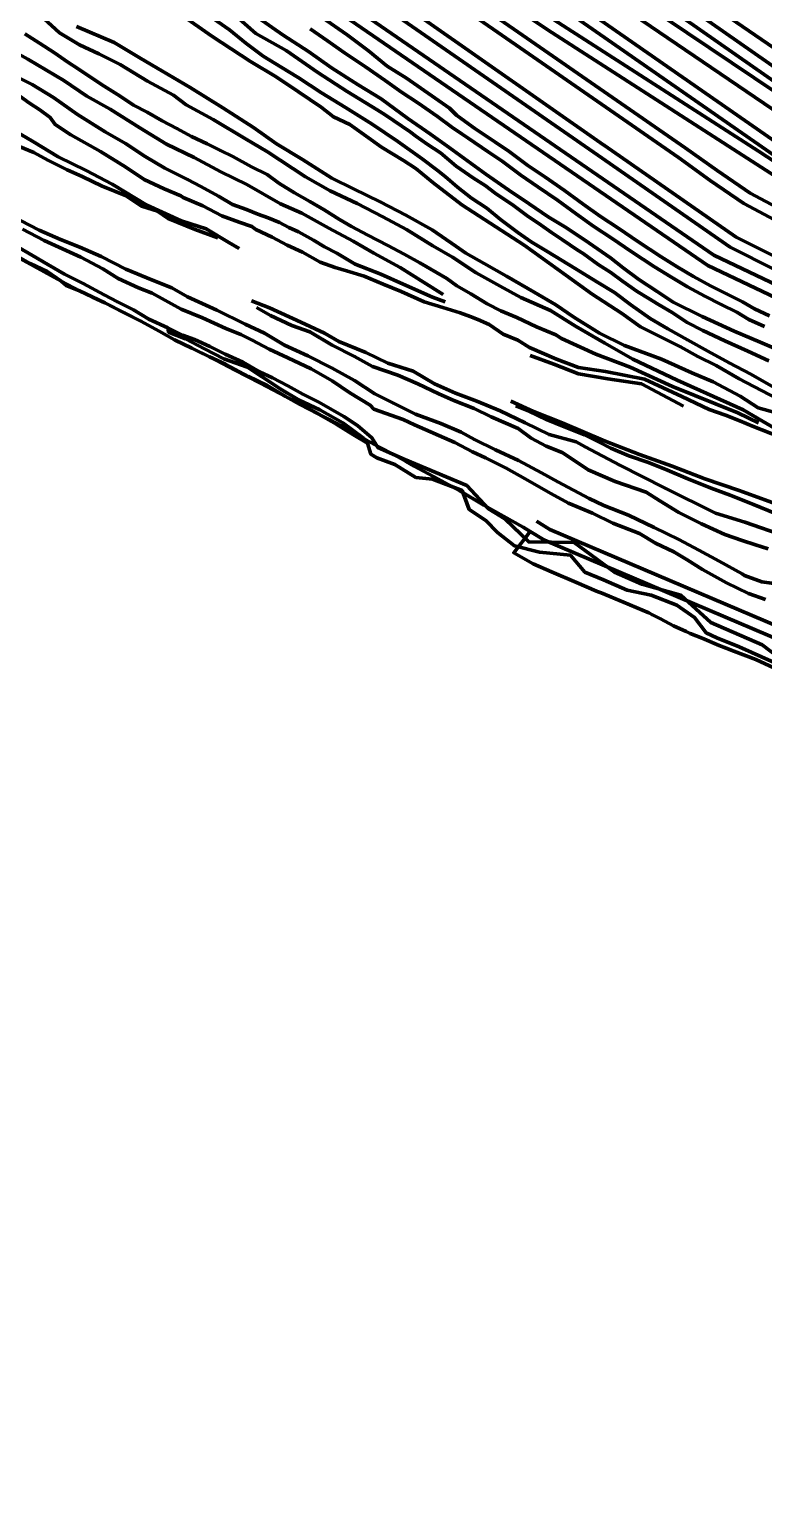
# Model space of a CAD drawing. Extents: x 334605 to 338795, y 3217454 to 3219673.
# Drawn here: x 336232 to 336663, y 3217488 to 3218348 of the extents above; entities that cross this region are included whole.
import ezdxf

# ---------------------------------------------------------------- set-up
doc = ezdxf.new("R2010")
doc.units = 0
doc.header["$MEASUREMENT"] = 0
for name, color, linetype, true_color in [('CREST', 5, 'Continuous', 0x0000ff), ('RED', 176, 'Continuous', 0x00008b), ('TOE', 94, 'Continuous', 0x00ac00)]:
    doc.layers.add(name, color=color, linetype=linetype, true_color=true_color)

msp = doc.modelspace()

# ---------------------------------------------------------------- linework, layer by layer
at = {"layer": 'CREST', "color": 5, "lineweight": 100, "true_color": 0x0000ff}
for points in [[(337298.251, 3218199.655, 1543.41), (337263.276, 3218185.589, 1543.41), (337259.617, 3218160.859, 1543.41), (337161.916, 3218173.071, 1543.41), (337106.436, 3218175.863, 1543.41), (337003.65, 3218178.757, 1543.41), (336910.368, 3218192.323, 1543.41), (336848.657, 3218202.55, 1543.41), (336703.723, 3218277.309, 1543.41), (336678.629, 3218293.741, 1543.41), (336299.136, 3218551.837, 1543.41), (336230.66, 3218614.955, 1543.41)], [(336266.339, 3218598.436, 1528.41), (336686.02, 3218305.372, 1528.41), (336777.838, 3218255.915, 1528.41), (336912.173, 3218249.113, 1528.41), (337017.125, 3218244.884, 1528.41), (337078.262, 3218253.653, 1528.41), (337079.494, 3218228.684, 1528.41), (337109.639, 3218229.256, 1528.41), (337135.495, 3218231.577, 1528.41), (337204.127, 3218238.383, 1528.41), (337237.551, 3218245.362, 1528.41), (337266.934, 3218266.298, 1528.41), (337275.382, 3218285.765, 1528.41), (337284.932, 3218322.494, 1528.41), (337287.181, 3218387.354, 1528.41)], [(336219.91, 3218595.885, 1558.41), (336289.061, 3218538.137, 1558.41), (336669.005, 3218273.851, 1558.41), (336940.199, 3218136.477, 1558.41), (336976.871, 3218119.177, 1558.41)], [(336206.808, 3218577.746, 1573.41), (336279.337, 3218524.198, 1573.41), (336426.398, 3218422.285, 1573.41), (336430.817, 3218419.237, 1573.41), (336464.522, 3218396.485, 1573.41), (336503.156, 3218369.91, 1573.41), (336535.99, 3218347.529, 1573.41), (336656.224, 3218270.328, 1573.41), (336680.72, 3218254.438, 1573.41), (336757.58, 3218210.329, 1573.41), (336780.599, 3218197.051, 1573.41), (336811.225, 3218181.738, 1573.41), (336854.808, 3218161.124, 1573.41), (336956.698, 3218109.296, 1573.41), (337023.839, 3218077.492, 1573.41), (337101.582, 3218059.823, 1573.41), (337171.079, 3218055.701, 1573.41), (337265.192, 3218051.942, 1573.41), (337370.23, 3218054.225, 1573.41)], [(337347.868, 3218003.744, 1588.41), (337280.622, 3218005.914, 1588.41), (337203.27, 3218011.488, 1588.41), (337132.772, 3218030.512, 1588.41), (337096.073, 3218039.556, 1588.41), (337012.477, 3218067.999, 1588.41), (336945.896, 3218098.772, 1588.41), (336895.597, 3218118.118, 1588.41), (336859.103, 3218137.498, 1588.41), (336808.361, 3218158.64, 1588.41), (336755.391, 3218190.203, 1588.41), (336651.542, 3218245.557, 1588.41), (336631.793, 3218259.044, 1588.41), (336613.085, 3218272.443, 1588.41), (336522.685, 3218334.955, 1588.41), (336269.453, 3218510.364, 1588.41), (336196.823, 3218563.986, 1588.41)], [(336672.997, 3218334.037, 1513.41), (336363.395, 3218546.166, 1513.41)], [(337363.934, 3217907.097, 1618.41), (337232.397, 3217939.943, 1618.41), (337152.13, 3217960.173, 1618.41), (337103.186, 3217983.666, 1618.41), (337100.331, 3217984.862, 1618.41), (336988.914, 3218036.68, 1618.41), (336910.598, 3218075.284, 1618.41), (336778.903, 3218138.515, 1618.41), (336742.142, 3218155.87, 1618.41), (336630.307, 3218209.154, 1618.41), (336243.889, 3218474.545, 1618.41), (336236.119, 3218479.165, 1618.41), (336228.197, 3218485.452, 1618.41)], [(336475.096, 3218192.069, 1693.642), (336463.459, 3218199.328, 1693.335), (336449.741, 3218207.855, 1692.919), (336434.369, 3218216.36, 1692.453), (336422.236, 3218223.369, 1692.404), (336408.025, 3218230.967, 1692.082), (336392.128, 3218239.801, 1691.901), (336379.544, 3218245.175, 1692.911), (336359.771, 3218256.621, 1693.204), (336344.489, 3218264.056, 1693.187), (336328.858, 3218272.412, 1693.363), (336312.765, 3218280.223, 1693.758), (336296.976, 3218289.78, 1693.85), (336279.639, 3218300.889, 1694.003), (336265.874, 3218308.378, 1694.07), (336252.503, 3218317.586, 1693.917), (336231.398, 3218330.141, 1693.675), (336210.952, 3218341.343, 1693.247), (336189.547, 3218354.227, 1692.94), (336171.181, 3218368.811, 1692.602), (336151.11, 3218387.223, 1692.195), (336131.553, 3218403.379, 1692.678), (336116.878, 3218418.935, 1693.087), (336109.896, 3218428.269, 1693.291)], [(337360.934, 3217952.427, 1603.41), (337217.713, 3217982.361, 1603.41), (337153.369, 3217995.789, 1603.41), (337086.228, 3218009.777, 1603.41), (337040.478, 3218032.314, 1603.41), (337014.203, 3218044.587, 1603.41), (336846.7, 3218122.567, 1603.41), (336771.884, 3218155.179, 1603.41), (336643.355, 3218219.763, 1603.41), (336565.754, 3218273.773, 1603.41), (336414.859, 3218378.739, 1603.41)], [(336240.706, 3218353.96, 1678.107), (336249.838, 3218345.623, 1679.002), (336261.675, 3218338.484, 1678.662), (336272.922, 3218333.324, 1678.688), (336285.494, 3218326.948, 1678.902), (336301.615, 3218317.174, 1679.506), (336316.813, 3218309.013, 1678.673), (336324.253, 3218303.269, 1678.541), (336340.123, 3218294.733, 1678.296), (336359.1, 3218283.464, 1677.956), (336371.955, 3218275.717, 1677.467), (336394.217, 3218261.072, 1677.323), (336408.683, 3218252.862, 1677.27), (336424.586, 3218245.422, 1676.744), (336439.594, 3218237.716, 1676.818), (336453.499, 3218230.151, 1676.272), (336468.992, 3218220.678, 1677.152), (336480.593, 3218214.058, 1677.344), (336494.499, 3218204.775, 1677.215), (336508.394, 3218196.979, 1677.777), (336520.598, 3218190.318, 1677.167), (336537.948, 3218182.67, 1677.25), (336552.765, 3218173.527, 1677.257), (336569.984, 3218163.445, 1677.429), (336586.263, 3218154.092, 1677.459), (336612.42, 3218141.827, 1677.358), (336651.152, 3218124.313, 1678.553), (336670.348, 3218112.979, 1679.508)], [(336321.072, 3218356.319, 1663.85), (336339.33, 3218343.674, 1663.422), (336361.95, 3218328.878, 1662.68), (336376.963, 3218319.707, 1662.269), (336390.154, 3218310.99, 1662.63), (336403.451, 3218302.079, 1662.829), (336410.633, 3218296.402, 1663.062), (336420.227, 3218291.789, 1662.595), (336429.818, 3218285.068, 1662.743), (336438.774, 3218278.463, 1662.738), (336451.764, 3218270.612, 1663.229), (336458.918, 3218265.912, 1663.035), (336468.881, 3218257.744, 1663.293), (336485.944, 3218244.735, 1663.79), (336522.647, 3218220.972, 1663.748), (336546.982, 3218203.404, 1663.998), (336562.401, 3218192.313, 1663.807), (336579.747, 3218181.177, 1663.329), (336590.79, 3218173.15, 1663.376), (336614.396, 3218161.386, 1663.469), (336624.489, 3218155.728, 1663.698), (336635.236, 3218150.347, 1663.663), (336648.76, 3218142.511, 1663.901), (336670.85, 3218131.071, 1663.739)], [(336353.755, 3218355.146, 1648.128), (336365.048, 3218345.148, 1648.042), (336382.945, 3218335.328, 1647.56), (336401.463, 3218322.378, 1647.359), (336418.639, 3218311.156, 1647.487), (336436.321, 3218300.427, 1646.679), (336440.936, 3218297.528, 1646.991), (336455.622, 3218287.431, 1647.119), (336458.922, 3218284.891, 1647.154), (336465.583, 3218280.187, 1646.675), (336473.409, 3218275.108, 1647.316), (336482.578, 3218267.38, 1647.454), (336492.922, 3218260.318, 1648.203), (336499.662, 3218255.998, 1648.143), (336505.493, 3218251.579, 1648.406), (336516.389, 3218244.242, 1648.037), (336524.194, 3218238.513, 1647.944), (336532.572, 3218232.699, 1648.806), (336538.582, 3218228.451, 1648.231), (336545.086, 3218224.083, 1648.61), (336553.612, 3218218.339, 1649.131), (336557.27, 3218216.094, 1648.657), (336566.028, 3218209.717, 1648.47), (336573.398, 3218204.903, 1648.594), (336580.338, 3218199.898, 1648.582), (336588.918, 3218193.79, 1648.538), (336595.332, 3218189.879, 1648.645), (336601.306, 3218186.136, 1648.405), (336609.352, 3218181.438, 1648.559), (336618.193, 3218175.732, 1648.426), (336627.382, 3218170.935, 1648.386), (336640.27, 3218164.955, 1648.677), (336653.733, 3218158.778, 1649.158), (336666.201, 3218153.11, 1648.901)], [(336663.652, 3218173.234, 1634.619), (336654.457, 3218177.352, 1634.236), (336647.273, 3218181.667, 1634.496), (336638.166, 3218186.271, 1634.445), (336628.581, 3218191.003, 1634.791), (336618.499, 3218196.581, 1634.523), (336608.712, 3218202.345, 1634.47), (336599.125, 3218208.343, 1634.144), (336585.37, 3218217.274, 1633.762), (336574.197, 3218224.925, 1633.498), (336563.489, 3218232.069, 1633.167), (336553.077, 3218239.429, 1633.163), (336542.148, 3218247.446, 1633.712), (336530.678, 3218255.242, 1633.698), (336520.687, 3218262.017, 1633.914), (336509.709, 3218270.329, 1633.565), (336501.408, 3218275.762, 1633.682), (336489.629, 3218283.724, 1633.669), (336486.095, 3218286.15, 1633.813), (336480.215, 3218290.264, 1633.93), (336471.624, 3218296.605, 1633.945), (336460.192, 3218304.519, 1633.862), (336450.544, 3218310.813, 1633.481), (336441.064, 3218317.66, 1633.793), (336429.504, 3218325.637, 1633.46), (336417.205, 3218333.849, 1633.31), (336407.231, 3218340.87, 1633.039), (336397.089, 3218347.95, 1633.1)], [(336226.653, 3218308.439, 1710.995), (336232.357, 3218304.335, 1711.388), (336238.285, 3218300.367, 1711.237), (336244.444, 3218295.851, 1711.606), (336247.313, 3218291.859, 1711.145), (336256.541, 3218285.797, 1709.763), (336273.964, 3218275.887, 1710.267), (336288.773, 3218266.803, 1710.702), (336299.625, 3218259.54, 1710.44), (336311.325, 3218254.148, 1710.424), (336321.185, 3218250.051, 1709.993), (336322.451, 3218249.068, 1710.186), (336333.978, 3218244.032, 1709.869), (336345.131, 3218238.268, 1709.352), (336355.302, 3218234.591, 1709.177), (336362.727, 3218231.956, 1708.559), (336365.172, 3218230.297, 1708.598), (336374.724, 3218225.641, 1707.565), (336383.464, 3218221.077, 1707.18), (336392.502, 3218216.855, 1705.461), (336402.96, 3218211.117, 1705.591), (336411.584, 3218207.912, 1704.839), (336418.368, 3218206.034, 1704.444), (336428.71, 3218202.82, 1703.909), (336439.879, 3218198.148, 1703.128), (336450.36, 3218193.876, 1702.351), (336463.827, 3218187.776, 1701.768), (336474.926, 3218184.366, 1700.37), (336485.014, 3218181.356, 1699.496), (336490.902, 3218179.25, 1699.38), (336495.36, 3218177.35, 1698.86), (336502.017, 3218174.558, 1698.322), (336510.338, 3218168.815, 1698.992), (336518.92, 3218165.243, 1698.321), (336525.65, 3218160.926, 1698.841), (336541.614, 3218154.044, 1696.162), (336554.45, 3218149.215, 1695.059), (336570.389, 3218146.934, 1693.732), (336593.206, 3218142.317, 1691.814), (336615.114, 3218132.167, 1689.495), (336631.118, 3218124.653, 1685.637), (336640.722, 3218121.204, 1684.817), (336649.053, 3218118.03, 1684.098), (336656.504, 3218114.755, 1683.59), (336667.416, 3218110.452, 1682.77)], [(336342.752, 3218225.405, 1710.004), (336329.539, 3218230.227, 1711.216), (336313.615, 3218236.652, 1712.161), (336307.46, 3218240.986, 1712.686), (336298.018, 3218243.973, 1713.583), (336289.02, 3218250.033, 1713.933), (336282.726, 3218252.443, 1714.607), (336274.895, 3218255.696, 1715.432), (336263.123, 3218261.368, 1716.923), (336254.343, 3218265.15, 1717.014), (336243.134, 3218270.854, 1718.28), (336234.797, 3218275.354, 1721.394), (336225.894, 3218279.189, 1722.599)], [(336664.252, 3218013.182, 1723.41), (336654.208, 3218016.594, 1723.41), (336641.292, 3218022.897, 1723.41), (336627.254, 3218030.622, 1723.41), (336618.226, 3218036.476, 1723.41), (336610.447, 3218041.151, 1723.41), (336599.67, 3218046.126, 1723.41), (336590.343, 3218051.739, 1723.41), (336574.592, 3218057.817, 1723.41), (336562.678, 3218063.715, 1723.41), (336548.586, 3218069.62, 1723.41), (336538.286, 3218075.254, 1723.41), (336523.218, 3218083.959, 1723.41), (336511.913, 3218090.107, 1723.41), (336499.792, 3218096.141, 1723.41), (336492.239, 3218099.705, 1723.41), (336481.821, 3218105.254, 1723.41), (336458.292, 3218115.605, 1723.41), (336451.526, 3218118.653, 1723.41), (336434.407, 3218124.811, 1723.41), (336432.116, 3218127.066, 1723.41), (336420.357, 3218134.364, 1723.41), (336409.855, 3218141.329, 1723.41), (336397.566, 3218148.457, 1723.41), (336383.966, 3218154.937, 1723.41), (336373.003, 3218159.909, 1723.41), (336362.937, 3218165.208, 1723.41), (336356.268, 3218168.567, 1723.41), (336347.472, 3218172.192, 1723.41), (336333.866, 3218178.387, 1723.41), (336321.21, 3218183.5, 1723.41), (336304.369, 3218192.869, 1723.41), (336296.325, 3218195.917, 1723.41), (336284.39, 3218201.441, 1723.41), (336275.268, 3218207.224, 1723.41), (336262.456, 3218213.931, 1723.41), (336240.878, 3218223.684, 1723.41), (336228.222, 3218230.451, 1723.41)], [(336365.172, 3218230.297, 1708.598)], [(336365.172, 3218230.297, 1708.598)], [(336669.133, 3217972.952, 1741.358), (336658.442, 3217977.845, 1740.654), (336645.686, 3217982.787, 1741.584), (336641.037, 3217984.455, 1742.187), (336637.026, 3217986.051, 1742.395), (336627.039, 3217990.482, 1742.017), (336619.918, 3217993.248, 1742.521), (336617.618, 3217994.255, 1742.46), (336610.215, 3217997.706, 1741.851), (336602.492, 3218001.762, 1740.314), (336597.802, 3218004.093, 1739.642), (336595.805, 3218005.186, 1739.158), (336580.845, 3218011.596, 1739.037), (336567.691, 3218016.93, 1739.529), (336565.969, 3218017.513, 1739.819), (336565.025, 3218018.036, 1739.578), (336553.358, 3218023.142, 1739.274), (336538.568, 3218029.309, 1739.49), (336527.833, 3218034.112, 1739.003), (336516.501, 3218040.54, 1738.41), (336526.109, 3218052.998, 1738.41), (336522.048, 3218055.613, 1736.483), (336510.525, 3218062.047, 1736.074), (336499.002, 3218068.482, 1735.664), (336484.851, 3218076.827, 1734.324), (336471.827, 3218083.849, 1734.333), (336458.041, 3218091.42, 1734.084), (336453.265, 3218094.143, 1733.807), (336445.255, 3218098.492, 1733.755), (336438.012, 3218102.314, 1733.918), (336429.325, 3218107.076, 1733.776), (336415.328, 3218115.066, 1732.95), (336408.333, 3218118.812, 1733.003), (336403.743, 3218121.156, 1733.252), (336396.071, 3218125.454, 1732.952), (336393.868, 3218126.775, 1732.703), (336391.025, 3218128.188, 1732.93), (336382.443, 3218132.208, 1734.355), (336367.601, 3218139.952, 1734.217), (336352.758, 3218147.696, 1734.078), (336337.916, 3218155.44, 1733.94), (336327.627, 3218160.492, 1733.731), (336317.338, 3218165.545, 1733.523), (336308.331, 3218170.628, 1733.184), (336297.661, 3218176.382, 1732.617), (336287.118, 3218181.754, 1732.289), (336276.576, 3218187.125, 1731.961), (336261.637, 3218194.143, 1732.715), (336253.795, 3218197.389, 1732.193), (336250.939, 3218199.843, 1732.82), (336234.919, 3218208.659, 1734.492), (336218.898, 3218217.475, 1736.164)], [(336669.133, 3217972.952, 1741.358), (336658.442, 3217977.845, 1740.654), (336645.686, 3217982.787, 1741.584), (336641.037, 3217984.455, 1742.187), (336637.026, 3217986.051, 1742.395), (336627.039, 3217990.482, 1742.017), (336619.918, 3217993.248, 1742.521), (336617.618, 3217994.255, 1742.46), (336610.215, 3217997.706, 1741.851), (336602.492, 3218001.762, 1740.314), (336597.802, 3218004.093, 1739.642), (336595.805, 3218005.186, 1739.158), (336580.845, 3218011.596, 1739.037), (336567.691, 3218016.93, 1739.529), (336565.969, 3218017.513, 1739.819), (336565.025, 3218018.036, 1739.578), (336553.358, 3218023.142, 1739.274), (336538.568, 3218029.309, 1739.49), (336527.833, 3218034.112, 1739.003), (336516.501, 3218040.54, 1738.41), (336526.109, 3218052.998, 1738.41), (336522.048, 3218055.613, 1736.483), (336510.525, 3218062.047, 1736.074), (336499.002, 3218068.482, 1735.664), (336484.851, 3218076.827, 1734.324), (336471.827, 3218083.849, 1734.333), (336458.041, 3218091.42, 1734.084), (336453.265, 3218094.143, 1733.807), (336445.255, 3218098.492, 1733.755), (336438.012, 3218102.314, 1733.918), (336429.325, 3218107.076, 1733.776), (336415.328, 3218115.066, 1732.95), (336408.333, 3218118.812, 1733.003), (336403.743, 3218121.156, 1733.252), (336396.071, 3218125.454, 1732.952), (336393.868, 3218126.775, 1732.703), (336391.025, 3218128.188, 1732.93), (336382.443, 3218132.208, 1734.355), (336367.601, 3218139.952, 1734.217), (336352.758, 3218147.696, 1734.078), (336337.916, 3218155.44, 1733.94), (336327.627, 3218160.492, 1733.731), (336317.338, 3218165.545, 1733.523), (336308.331, 3218170.628, 1733.184), (336297.661, 3218176.382, 1732.617), (336287.118, 3218181.754, 1732.289), (336276.576, 3218187.125, 1731.961), (336261.637, 3218194.143, 1732.715), (336253.795, 3218197.389, 1732.193), (336250.939, 3218199.843, 1732.82), (336234.919, 3218208.659, 1734.492), (336218.898, 3218217.475, 1736.164)], [(336218.928, 3218218.12, 1733.16), (336232.795, 3218210.224, 1732.74), (336242.682, 3218205.493, 1732.135), (336250.939, 3218199.843, 1732.82), (336261.637, 3218194.143, 1732.715), (336269.197, 3218190.508, 1732.359), (336276.576, 3218187.125, 1731.961), (336288.101, 3218181.291, 1732.249), (336297.661, 3218176.382, 1732.617), (336308.331, 3218170.628, 1733.184), (336317.338, 3218165.545, 1733.523), (336337.916, 3218155.44, 1733.94), (336347.243, 3218151.135, 1733.56), (336360.852, 3218143.985, 1733.698), (336371.686, 3218138.735, 1733.883), (336382.443, 3218132.208, 1734.355), (336391.022, 3218127.606, 1733.707), (336401.931, 3218121.908, 1733.423), (336412.603, 3218115.831, 1733.335), (336422.395, 3218109.736, 1733.415), (336430.654, 3218104.9, 1733.562), (336432.589, 3218098.459, 1733.969), (336436.108, 3218096.166, 1733.742)], [(336218.928, 3218218.12, 1733.16), (336232.795, 3218210.224, 1732.74), (336242.682, 3218205.493, 1732.135), (336250.939, 3218199.843, 1732.82), (336261.637, 3218194.143, 1732.715), (336269.197, 3218190.508, 1732.359), (336276.576, 3218187.125, 1731.961), (336288.101, 3218181.291, 1732.249), (336297.661, 3218176.382, 1732.617), (336308.331, 3218170.628, 1733.184), (336317.338, 3218165.545, 1733.523), (336337.916, 3218155.44, 1733.94), (336347.243, 3218151.135, 1733.56), (336360.852, 3218143.985, 1733.698), (336371.686, 3218138.735, 1733.883), (336382.443, 3218132.208, 1734.355), (336391.022, 3218127.606, 1733.707), (336401.931, 3218121.908, 1733.423), (336412.603, 3218115.831, 1733.335), (336422.395, 3218109.736, 1733.415), (336430.654, 3218104.9, 1733.562), (336432.589, 3218098.459, 1733.969), (336436.108, 3218096.166, 1733.742)], [(336218.928, 3218218.12, 1733.16), (336232.795, 3218210.224, 1732.74), (336242.682, 3218205.493, 1732.135), (336250.939, 3218199.843, 1732.82), (336261.637, 3218194.143, 1732.715), (336269.197, 3218190.508, 1732.359), (336276.576, 3218187.125, 1731.961), (336288.101, 3218181.291, 1732.249), (336297.661, 3218176.382, 1732.617), (336308.331, 3218170.628, 1733.184), (336317.338, 3218165.545, 1733.523), (336337.916, 3218155.44, 1733.94), (336347.243, 3218151.135, 1733.56), (336360.852, 3218143.985, 1733.698), (336371.686, 3218138.735, 1733.883), (336382.443, 3218132.208, 1734.355), (336391.022, 3218127.606, 1733.707), (336401.931, 3218121.908, 1733.423), (336412.603, 3218115.831, 1733.335), (336422.395, 3218109.736, 1733.415), (336430.654, 3218104.9, 1733.562), (336432.589, 3218098.459, 1733.969), (336436.108, 3218096.166, 1733.742)], [(336218.928, 3218218.12, 1733.16), (336232.795, 3218210.224, 1732.74), (336242.682, 3218205.493, 1732.135), (336250.939, 3218199.843, 1732.82), (336261.637, 3218194.143, 1732.715), (336269.197, 3218190.508, 1732.359), (336276.576, 3218187.125, 1731.961), (336288.101, 3218181.291, 1732.249), (336297.661, 3218176.382, 1732.617), (336308.331, 3218170.628, 1733.184), (336317.338, 3218165.545, 1733.523), (336337.916, 3218155.44, 1733.94), (336347.243, 3218151.135, 1733.56), (336360.852, 3218143.985, 1733.698), (336371.686, 3218138.735, 1733.883), (336382.443, 3218132.208, 1734.355), (336391.022, 3218127.606, 1733.707), (336401.931, 3218121.908, 1733.423), (336412.603, 3218115.831, 1733.335), (336422.395, 3218109.736, 1733.415), (336430.654, 3218104.9, 1733.562), (336432.589, 3218098.459, 1733.969), (336436.108, 3218096.166, 1733.742)], [(336365.529, 3218184.51, 1708.513), (336373.719, 3218179.791, 1708.719), (336386.176, 3218173.858, 1708.442), (336396.885, 3218170.212, 1708.534), (336409.943, 3218162.303, 1708.187), (336423.046, 3218155.728, 1707.962), (336433.531, 3218149.855, 1707.831), (336448.538, 3218144.691, 1707.83), (336460.121, 3218139.681, 1707.89), (336472.425, 3218133.796, 1707.949), (336481.214, 3218129.847, 1707.912), (336493.329, 3218125.094, 1708.005), (336503.178, 3218120.328, 1707.92), (336519.124, 3218113.514, 1707.909), (336526.716, 3218107.715, 1707.848), (336535.543, 3218102.985, 1707.905), (336544.925, 3218099.435, 1707.738), (336549.294, 3218096.514, 1708.169)], [(336365.529, 3218184.51, 1708.513), (336373.719, 3218179.791, 1708.719), (336386.176, 3218173.858, 1708.442), (336396.885, 3218170.212, 1708.534), (336409.943, 3218162.303, 1708.187), (336423.046, 3218155.728, 1707.962), (336433.531, 3218149.855, 1707.831), (336448.538, 3218144.691, 1707.83), (336460.121, 3218139.681, 1707.89), (336472.425, 3218133.796, 1707.949), (336481.214, 3218129.847, 1707.912), (336493.329, 3218125.094, 1708.005), (336503.178, 3218120.328, 1707.92), (336519.124, 3218113.514, 1707.909), (336526.716, 3218107.715, 1707.848), (336535.543, 3218102.985, 1707.905), (336544.925, 3218099.435, 1707.738), (336549.294, 3218096.514, 1708.169)], [(336525.65, 3218160.926, 1698.841), (336518.92, 3218165.243, 1698.321), (336510.338, 3218168.815, 1698.992), (336502.017, 3218174.558, 1698.322), (336495.36, 3218177.35, 1698.86), (336490.902, 3218179.25, 1699.38), (336485.014, 3218181.356, 1699.496)], [(336525.65, 3218160.926, 1698.841), (336518.92, 3218165.243, 1698.321), (336510.338, 3218168.815, 1698.992), (336502.017, 3218174.558, 1698.322), (336495.36, 3218177.35, 1698.86), (336490.902, 3218179.25, 1699.38), (336485.014, 3218181.356, 1699.496)], [(336631.118, 3218124.653, 1685.637), (336615.114, 3218132.167, 1689.495), (336593.206, 3218142.317, 1691.814), (336570.389, 3218146.934, 1693.732), (336554.45, 3218149.215, 1695.059), (336541.614, 3218154.044, 1696.162), (336525.65, 3218160.926, 1698.841)], [(336631.118, 3218124.653, 1685.637), (336615.114, 3218132.167, 1689.495), (336593.206, 3218142.317, 1691.814), (336570.389, 3218146.934, 1693.732), (336554.45, 3218149.215, 1695.059), (336541.614, 3218154.044, 1696.162), (336525.65, 3218160.926, 1698.841)], [(336670.033, 3218063.603, 1693.41), (336657.126, 3218068.801, 1693.41), (336643.395, 3218074.306, 1693.41), (336632.366, 3218078.436, 1693.41), (336618.532, 3218083.914, 1693.41), (336606.617, 3218088.982, 1693.41), (336595.463, 3218093.399, 1693.41), (336583.927, 3218097.377, 1693.41), (336573.454, 3218101.95, 1693.41), (336566.513, 3218105.506, 1693.41), (336557.932, 3218109.629, 1693.41), (336546.315, 3218114.491, 1693.41), (336535.708, 3218118.71, 1693.41), (336525.156, 3218123.721, 1693.41), (336517.719, 3218126.743, 1693.41)], [(336684.812, 3218105.003, 1682.333), (336677.746, 3218107.026, 1682.054), (336667.416, 3218110.452, 1682.77), (336656.504, 3218114.755, 1683.59), (336649.053, 3218118.03, 1684.098), (336640.722, 3218121.204, 1684.817), (336631.118, 3218124.653, 1685.637)], [(336684.812, 3218105.003, 1682.333), (336677.746, 3218107.026, 1682.054), (336667.416, 3218110.452, 1682.77), (336656.504, 3218114.755, 1683.59), (336649.053, 3218118.03, 1684.098), (336640.722, 3218121.204, 1684.817), (336631.118, 3218124.653, 1685.637)], [(336669.221, 3217976.145, 1741.418), (336648.687, 3217985.292, 1741.252), (336635.717, 3217990.628, 1741.039), (336629.402, 3217993.517, 1741.191), (336622.616, 3218002.48, 1740.839), (336612.176, 3218009.717, 1739.697), (336597.183, 3218015.561, 1738.924), (336582.982, 3218018.676, 1738.791), (336569.07, 3218024.731, 1738.021), (336558.233, 3218029.094, 1738.362), (336549.666, 3218039.085, 1737.972), (336531.519, 3218040.887, 1738.058), (336516.902, 3218044.537, 1737.18), (336507.002, 3218052.469, 1737.281), (336500.04, 3218059.429, 1737.63), (336490.338, 3218065.97, 1737.01), (336486.097, 3218076.975, 1733.895), (336468.765, 3218083.783, 1733.372), (336459.014, 3218084.741, 1733.811), (336446.695, 3218092.237, 1733.638), (336436.108, 3218096.166, 1733.742)], [(336669.221, 3217976.145, 1741.418), (336648.687, 3217985.292, 1741.252), (336635.717, 3217990.628, 1741.039), (336629.402, 3217993.517, 1741.191), (336622.616, 3218002.48, 1740.839), (336612.176, 3218009.717, 1739.697), (336597.183, 3218015.561, 1738.924), (336582.982, 3218018.676, 1738.791), (336569.07, 3218024.731, 1738.021), (336558.233, 3218029.094, 1738.362), (336549.666, 3218039.085, 1737.972), (336531.519, 3218040.887, 1738.058), (336516.902, 3218044.537, 1737.18), (336507.002, 3218052.469, 1737.281), (336500.04, 3218059.429, 1737.63), (336490.338, 3218065.97, 1737.01), (336486.097, 3218076.975, 1733.895), (336468.765, 3218083.783, 1733.372), (336459.014, 3218084.741, 1733.811), (336446.695, 3218092.237, 1733.638), (336436.108, 3218096.166, 1733.742)], [(336669.221, 3217976.145, 1741.418), (336648.687, 3217985.292, 1741.252), (336635.717, 3217990.628, 1741.039), (336629.402, 3217993.517, 1741.191), (336622.616, 3218002.48, 1740.839), (336612.176, 3218009.717, 1739.697), (336597.183, 3218015.561, 1738.924), (336582.982, 3218018.676, 1738.791), (336569.07, 3218024.731, 1738.021), (336558.233, 3218029.094, 1738.362), (336549.666, 3218039.085, 1737.972), (336531.519, 3218040.887, 1738.058), (336516.902, 3218044.537, 1737.18), (336507.002, 3218052.469, 1737.281), (336500.04, 3218059.429, 1737.63), (336490.338, 3218065.97, 1737.01), (336486.097, 3218076.975, 1733.895), (336468.765, 3218083.783, 1733.372), (336459.014, 3218084.741, 1733.811), (336446.695, 3218092.237, 1733.638), (336436.108, 3218096.166, 1733.742)], [(336669.221, 3217976.145, 1741.418), (336648.687, 3217985.292, 1741.252), (336635.717, 3217990.628, 1741.039), (336629.402, 3217993.517, 1741.191), (336622.616, 3218002.48, 1740.839), (336612.176, 3218009.717, 1739.697), (336597.183, 3218015.561, 1738.924), (336582.982, 3218018.676, 1738.791), (336569.07, 3218024.731, 1738.021), (336558.233, 3218029.094, 1738.362), (336549.666, 3218039.085, 1737.972), (336531.519, 3218040.887, 1738.058), (336516.902, 3218044.537, 1737.18), (336507.002, 3218052.469, 1737.281), (336500.04, 3218059.429, 1737.63), (336490.338, 3218065.97, 1737.01), (336486.097, 3218076.975, 1733.895), (336468.765, 3218083.783, 1733.372), (336459.014, 3218084.741, 1733.811), (336446.695, 3218092.237, 1733.638), (336436.108, 3218096.166, 1733.742)], [(336549.294, 3218096.514, 1708.169), (336560.158, 3218089.172, 1707.954), (336576.066, 3218082.44, 1707.552), (336594.243, 3218076.036, 1708.446), (336602.23, 3218070.953, 1708.182), (336613.417, 3218064.117, 1707.932), (336626.691, 3218057.518, 1707.39), (336640.255, 3218051.17, 1707.41), (336650.424, 3218047.631, 1708.119)], [(336549.294, 3218096.514, 1708.169), (336560.158, 3218089.172, 1707.954), (336576.066, 3218082.44, 1707.552), (336594.243, 3218076.036, 1708.446), (336602.23, 3218070.953, 1708.182), (336613.417, 3218064.117, 1707.932), (336626.691, 3218057.518, 1707.39), (336640.255, 3218051.17, 1707.41), (336650.424, 3218047.631, 1708.119)], [(336665.676, 3218042.911, 1708.41), (336658.403, 3218045.194, 1708.41), (336650.424, 3218047.631, 1708.41)]]:
    msp.add_polyline3d(points, dxfattribs=at)
at = {"layer": 'RED', "color": 176, "lineweight": 100, "true_color": 0x00008b}
msp.add_polyline3d([(337832.747, 3217487.823, 1738.41), (337825.199, 3217488.988, 1738.41), (337738.573, 3217504.911, 1738.41), (337642.987, 3217533.183, 1738.41), (337442.264, 3217606.884, 1738.41), (337452.46, 3217629.413, 1738.41), (337098.872, 3217804.115, 1738.41), (336821.434, 3217941.477, 1738.41), (336701.03, 3217977.204, 1738.41), (336534.458, 3218047.895, 1738.41), (336526.109, 3218052.998, 1738.41)], dxfattribs=at)
at = {"layer": 'TOE', "color": 94, "lineweight": 100, "true_color": 0x00ac00}
for points in [[(337299.923, 3218120.567, 1543.41), (337263.394, 3218118.723, 1543.41), (337230.371, 3218115.915, 1543.41), (337110.065, 3218115.915, 1543.41), (337010.773, 3218115.915, 1543.41), (336979.421, 3218125.714, 1543.41), (336943.275, 3218142.766, 1543.41), (336672.603, 3218279.876, 1543.41), (336293.311, 3218543.707, 1543.41), (336224.452, 3218601.212, 1543.41), (336176.716, 3218642.762, 1543.41), (336154.424, 3218658.315, 1543.41), (336124.873, 3218673.609, 1543.41)], [(336194.915, 3218649.336, 1528.41), (336237.656, 3218617.155, 1528.41), (336303.21, 3218557.523, 1528.41), (336683.664, 3218301.575, 1528.41), (336706.932, 3218283.53, 1528.41), (336850.888, 3218209.276, 1528.41), (336911.571, 3218199.219, 1528.41), (337000.149, 3218182.998, 1528.41), (337074.242, 3218183.772, 1528.41), (337077.642, 3218208.54, 1528.41), (337144.493, 3218204.636, 1528.41), (337182.317, 3218201.152, 1528.41), (337233.298, 3218198.432, 1528.41), (337265.029, 3218198.868, 1528.41), (337296.672, 3218206.512, 1528.41)], [(337279.62, 3218350.691, 1513.41), (337278.46, 3218323.627, 1513.41), (337269.181, 3218289.99, 1513.41), (337257.962, 3218268.5, 1513.41), (337241.972, 3218287.718, 1513.41), (337222.987, 3218275.941, 1513.41), (337077.757, 3218259.297, 1513.41), (337017.199, 3218252.538, 1513.41), (336912.513, 3218256.105, 1513.41), (336779.768, 3218262.826, 1513.41), (336689.696, 3218311.343, 1513.41), (336271.034, 3218603.695, 1513.41)], [(336210.919, 3218583.412, 1558.41), (336283.41, 3218529.892, 1558.41), (336429.407, 3218426.309, 1558.41), (336433.601, 3218423.352, 1558.41), (336448.787, 3218414.279, 1558.41), (336468.464, 3218402.27, 1558.41), (336507.111, 3218375.686, 1558.41), (336539.853, 3218353.367, 1558.41), (336660.02, 3218276.21, 1558.41), (336684.401, 3218260.394, 1558.41), (336764.611, 3218213.215, 1558.41), (336814.218, 3218188.066, 1558.41), (336857.892, 3218167.409, 1558.41), (336959.784, 3218115.58, 1558.41), (337026.14, 3218084.147, 1558.41), (337102.572, 3218066.777, 1558.41), (337171.426, 3218062.693, 1558.41), (337265.256, 3218058.945, 1558.41), (337369.785, 3218061.217, 1558.41)], [(337347.985, 3218010.744, 1573.41), (337280.987, 3218012.906, 1573.41), (337204.444, 3218018.422, 1573.41), (337134.522, 3218037.29, 1573.41), (337098.042, 3218046.28, 1573.41), (337015.08, 3218074.507, 1573.41), (336948.833, 3218105.126, 1573.41), (336901.016, 3218124.566, 1573.41), (336860.999, 3218144.291, 1573.41), (336811.515, 3218164.91, 1573.41), (336758.831, 3218196.302, 1573.41), (336655.173, 3218251.554, 1573.41), (336635.805, 3218264.78, 1573.41), (336617.114, 3218278.167, 1573.41), (336526.669, 3218340.711, 1573.41), (336273.526, 3218516.058, 1573.41), (336200.934, 3218569.652, 1573.41)], [(336225.72, 3218505.388, 1603.41), (336234.608, 3218498.271, 1603.41), (336241.81, 3218491.062, 1603.41), (336252.518, 3218477.715, 1603.41), (336633.816, 3218215.236, 1603.41), (336745.142, 3218162.195, 1603.41), (336781.912, 3218144.835, 1603.41), (336913.66, 3218081.579, 1603.41), (336991.936, 3218042.995, 1603.41), (337112.655, 3217986.947, 1603.41), (337153.841, 3217966.961, 1603.41), (337234.1, 3217946.733, 1603.41), (337365.15, 3217914.008, 1603.41)], [(337362.206, 3217959.312, 1588.41), (337219.144, 3217989.213, 1588.41), (337154.798, 3218002.642, 1588.41), (337087.656, 3218016.63, 1588.41), (337041.721, 3218039.46, 1588.41), (337017.161, 3218050.931, 1588.41), (336849.576, 3218128.949, 1588.41), (336774.857, 3218161.519, 1588.41), (336646.944, 3218225.794, 1588.41), (336569.753, 3218279.518, 1588.41), (336569.323, 3218279.658, 1588.41), (336426.175, 3218380.007, 1588.41)], [(336668.802, 3218137.676, 1648.41), (336655.572, 3218145.226, 1648.41), (336642.791, 3218151.939, 1648.41), (336630.365, 3218158.799, 1648.41), (336618.329, 3218165.451, 1648.41), (336606.915, 3218171.976, 1648.41), (336596.428, 3218177.983, 1648.41), (336585.224, 3218186.067, 1648.41), (336575.589, 3218193.275, 1648.41), (336565.292, 3218199.574, 1648.41), (336552.532, 3218207.274, 1648.41), (336536.373, 3218217.097, 1648.41), (336526.717, 3218223.054, 1648.41), (336518.825, 3218228.529, 1648.41), (336508.706, 3218236.039, 1648.41), (336500.732, 3218242.774, 1648.41), (336491.693, 3218248.564, 1648.41), (336483.447, 3218255.105, 1648.41), (336476.295, 3218261.218, 1648.41), (336471.596, 3218265.055, 1648.41), (336462.698, 3218271.735, 1648.41), (336448.472, 3218281.774, 1648.41), (336433.449, 3218291.943, 1648.41), (336417.727, 3218301.845, 1648.41), (336403.641, 3218310.449, 1648.41), (336389.921, 3218319.41, 1648.41), (336379.964, 3218325.465, 1648.41), (336369.425, 3218331.873, 1648.41), (336359.318, 3218339.512, 1648.41), (336349.605, 3218347.384, 1648.41), (336335.606, 3218357.059, 1648.41)], [(336675.372, 3218121.181, 1664.176), (336659.887, 3218125.634, 1663.479), (336649.343, 3218132.444, 1663.576), (336633.484, 3218140.736, 1663.596), (336621.015, 3218146.012, 1663.915), (336603.099, 3218154.051, 1663.36), (336581.477, 3218162.083, 1663.533), (336566.749, 3218169.472, 1663.662), (336551.733, 3218178.743, 1663.616), (336541.193, 3218186.005, 1663.655), (336528.43, 3218193.39, 1663.562), (336512.24, 3218202.904, 1663.89), (336499.091, 3218210.33, 1663.796), (336488.381, 3218216.355, 1663.81), (336482.411, 3218220.435, 1663.703), (336468.681, 3218230.032, 1663.68), (336453.134, 3218238.664, 1663.173), (336438.008, 3218246.407, 1663.108), (336422.518, 3218254.045, 1663.19), (336409.624, 3218260.278, 1663.475), (336392.424, 3218271.213, 1662.943), (336377.256, 3218280.523, 1663.005), (336363.776, 3218290.144, 1662.941), (336345.729, 3218301.648, 1663.231), (336326.573, 3218313.613, 1664.001), (336309.879, 3218323.26, 1664.439), (336297.732, 3218330.479, 1664.485), (336282.002, 3218339.975, 1664.48), (336259.805, 3218349.417, 1665.229)], [(336366.356, 3218354.546, 1633.948), (336381.161, 3218344.195, 1633.239), (336395.949, 3218334.592, 1633.304), (336409.452, 3218325.121, 1633.46), (336425.246, 3218315.065, 1633.653), (336438.756, 3218306.809, 1633.629), (336454.259, 3218295.379, 1633.82), (336467.529, 3218286.235, 1633.976), (336478.652, 3218278.365, 1633.574), (336500.136, 3218262.704, 1633.694), (336513.554, 3218253.2, 1633.819), (336525.432, 3218245.259, 1633.636), (336536.591, 3218237.615, 1633.73), (336547.339, 3218231.1, 1633.461), (336560.542, 3218222.45, 1633.409), (336573.312, 3218213.635, 1633.487), (336580.622, 3218207.803, 1633.962), (336589.946, 3218200.897, 1634.54), (336600.561, 3218193.872, 1634.515), (336609.941, 3218187.53, 1634.57), (336626.994, 3218179.203, 1634.591), (336645.854, 3218170.57, 1634.616), (336661.096, 3218164.063, 1634.837), (336677.119, 3218157.198, 1635.008)], [(336666.551, 3218179.606, 1618.41), (336657.701, 3218183.569, 1618.41), (336650.659, 3218187.799, 1618.41), (336641.295, 3218192.533, 1618.41), (336631.827, 3218197.207, 1618.41), (336621.97, 3218202.66, 1618.41), (336612.345, 3218208.329, 1618.41), (336602.888, 3218214.246, 1618.41), (336589.254, 3218223.098, 1618.41), (336578.117, 3218230.725, 1618.41), (336567.452, 3218237.84, 1618.41), (336557.168, 3218245.11, 1618.41), (336546.187, 3218253.165, 1618.41), (336534.61, 3218261.033, 1618.41), (336524.767, 3218267.708, 1618.41), (336513.743, 3218276.055, 1618.41), (336505.285, 3218281.591, 1618.41), (336493.57, 3218289.509, 1618.41), (336490.057, 3218291.921, 1618.41), (336482.909, 3218297.25, 1618.41), (336478.734, 3218301.41, 1618.41), (336453.475, 3218319.039, 1618.41), (336442.12, 3218325.969, 1618.41), (336431.307, 3218334.958, 1618.41), (336418.664, 3218344.466, 1618.41), (336404.101, 3218354.56, 1618.41)], [(336660.095, 3218116.845, 1679.508), (336647.879, 3218122.562, 1678.553), (336609.696, 3218138.082, 1677.358), (336584.815, 3218149.414, 1677.459), (336564.615, 3218157.051, 1677.429), (336544.415, 3218166.165, 1677.257), (336541.185, 3218168.386, 1676.888), (336529.816, 3218173.001, 1676.965), (336518.178, 3218178.661, 1677.161), (336508.976, 3218182.549, 1677.334), (336500.82, 3218186.562, 1677.376), (336491.332, 3218192.384, 1677.506), (336483.083, 3218197.249, 1677.586), (336477.176, 3218201.388, 1677.452), (336471.126, 3218204.94, 1677.617), (336461.384, 3218210.72, 1677.422), (336452.15, 3218215.691, 1677.415), (336442.479, 3218220.806, 1677.357), (336430.871, 3218226.874, 1677.275), (336421.332, 3218231.933, 1677.415), (336414.16, 3218236.035, 1677.37), (336405.184, 3218241.834, 1677.169), (336396.886, 3218246.632, 1676.997), (336387.887, 3218251.764, 1677.054), (336378.597, 3218257.435, 1677.147), (336371.738, 3218262.472, 1677.537), (336362.65, 3218266.963, 1677.901), (336351.625, 3218273.107, 1677.907), (336344.371, 3218276.499, 1678.031), (336336.507, 3218280.57, 1678.344), (336327.452, 3218284.688, 1678.284), (336318.821, 3218289.452, 1678.503), (336310.187, 3218293.898, 1678.522), (336301.287, 3218299.145, 1678.583), (336293.283, 3218303.263, 1678.952), (336285.468, 3218308.362, 1678.905), (336276.089, 3218314.298, 1678.891), (336266.932, 3218320.331, 1679.077), (336260.777, 3218324.458, 1678.976), (336254.774, 3218328.466, 1678.935), (336247.023, 3218333.911, 1678.821), (336238.079, 3218339.554, 1678.677), (336229.516, 3218345.075, 1678.272)], [(336476.251, 3218187.693, 1693.805), (336468.794, 3218190.486, 1694.014), (336451.623, 3218198.083, 1693.6), (336438.54, 3218203.97, 1692.945), (336423.357, 3218209.908, 1692.668), (336412.646, 3218216.406, 1693.26), (336405.437, 3218220.131, 1693.225), (336398.938, 3218223.937, 1693.182), (336390.069, 3218228.827, 1693.242), (336384.575, 3218231.301, 1693.547), (336378.923, 3218234.296, 1693.593), (336372.274, 3218237.079, 1693.701), (336366.203, 3218239.248, 1693.671), (336359.632, 3218241.976, 1693.713), (336351.496, 3218244.901, 1693.967), (336343.174, 3218249.724, 1693.798), (336332.794, 3218255.46, 1693.745), (336324.995, 3218259.502, 1693.804), (336311.677, 3218266.251, 1693.697), (336300.131, 3218273.034, 1694.207), (336288.662, 3218280.706, 1694.23), (336276.75, 3218287.513, 1694.112), (336260.534, 3218297.657, 1694.262), (336246.424, 3218307.661, 1693.952), (336233.835, 3218315.318, 1693.921), (336218.671, 3218323.015, 1694.121)], [(336355.403, 3218219.053, 1708.636), (336349.345, 3218222.636, 1708.368), (336335.954, 3218230.559, 1709.042), (336321.262, 3218235.28, 1709.733), (336301.165, 3218244.509, 1710.265), (336280.741, 3218256.907, 1709.888), (336265.585, 3218264.843, 1709.868), (336249.082, 3218272.926, 1709.758), (336234.57, 3218281.671, 1709.743), (336216.048, 3218292.669, 1709.539)], [(336673.399, 3218021.839, 1708.41), (336661.943, 3218023.452, 1708.41), (336651.852, 3218027.095, 1708.41), (336650.573, 3218028.217, 1708.41), (336636.958, 3218035.688, 1708.41), (336625.162, 3218042.078, 1708.41), (336613.32, 3218048.315, 1708.41), (336598.891, 3218055.268, 1708.41), (336583.745, 3218062.592, 1708.41), (336569.41, 3218068.324, 1708.41), (336560.68, 3218072.3, 1708.41), (336542.309, 3218082.073, 1708.41), (336532.688, 3218087.366, 1708.41), (336519.285, 3218094.731, 1708.41), (336505.843, 3218100.893, 1708.41), (336493.423, 3218107.065, 1708.41), (336485.514, 3218111.321, 1708.41), (336473.629, 3218116.398, 1708.41), (336458.872, 3218121.802, 1708.41), (336445.809, 3218128.259, 1708.41), (336434.878, 3218133.848, 1708.41), (336422.954, 3218141.686, 1708.41), (336409.858, 3218148.755, 1708.41), (336395.592, 3218155.997, 1708.41), (336381.999, 3218162.409, 1708.41), (336370.176, 3218169.342, 1708.41), (336358.88, 3218174.659, 1708.41), (336342.213, 3218182.788, 1708.41), (336324.997, 3218190.629, 1708.41), (336315.88, 3218196.031, 1708.41), (336304.525, 3218200.565, 1708.41), (336288.898, 3218206.983, 1708.41), (336274.387, 3218214.322, 1708.41), (336261.764, 3218219.871, 1708.41), (336250.577, 3218224.377, 1708.41), (336237.944, 3218229.877, 1708.41), (336226.983, 3218235.575, 1708.41)], [(336225.61, 3218219.785, 1723.841), (336234.002, 3218214.861, 1723.768), (336243.086, 3218209.638, 1723.82), (336252.798, 3218204.078, 1723.941), (336263.771, 3218198.557, 1724.157), (336276.039, 3218191.834, 1724.149), (336283.89, 3218187.736, 1723.934), (336293.378, 3218182.997, 1723.894), (336302.343, 3218177.663, 1723.985), (336313.488, 3218172.434, 1723.975), (336322.159, 3218168.302, 1723.803), (336329.044, 3218165.592, 1723.792), (336338.167, 3218161.517, 1723.62), (336347.165, 3218157.091, 1723.66), (336357.485, 3218152.458, 1723.571), (336367.269, 3218146.627, 1722.929), (336374.848, 3218143.095, 1723.044), (336383.833, 3218138.393, 1723.137), (336392.602, 3218133.568, 1723.13), (336402.142, 3218128.916, 1723.186), (336409.012, 3218125.069, 1723.079), (336416.663, 3218120.53, 1722.888), (336424.751, 3218115.183, 1722.549), (336433.216, 3218108.043, 1722.11), (336436.614, 3218102.294, 1719.371), (336452.461, 3218095.213, 1719.394), (336488.863, 3218079.95, 1722.429), (336501.652, 3218066.249, 1722.351), (336511.176, 3218060.411, 1722.373), (336525.217, 3218046.933, 1722.295), (336551.854, 3218046.589, 1721.533), (336575.486, 3218029.132, 1722.401), (336591.589, 3218022.091, 1722.482), (336614.437, 3218015.704, 1723.011), (336632.044, 3217999.556, 1724.574), (336662.193, 3217986.498, 1725.505), (336672.061, 3217979.145, 1726.426)], [(336362.586, 3218188.284, 1707.928), (336373.146, 3218184.16, 1706.76), (336391.559, 3218175.74, 1705.554), (336405.405, 3218169.386, 1703.897), (336413.859, 3218164.419, 1702.673), (336429.574, 3218158.065, 1701.566), (336442.506, 3218151.867, 1700.27), (336457.436, 3218147.163, 1698.886), (336469.878, 3218139.653, 1698.015), (336482.348, 3218134.145, 1697.732), (336494.763, 3218129.421, 1696.852), (336508.462, 3218123.85, 1695.99), (336523.208, 3218116.742, 1694.631), (336537.226, 3218109.897, 1694.22), (336553.097, 3218105.527, 1695.271), (336558.305, 3218102.684, 1693.75)], [(336362.586, 3218188.284, 1707.928), (336373.146, 3218184.16, 1706.76), (336391.559, 3218175.74, 1705.554), (336405.405, 3218169.386, 1703.897), (336413.859, 3218164.419, 1702.673), (336429.574, 3218158.065, 1701.566), (336442.506, 3218151.867, 1700.27), (336457.436, 3218147.163, 1698.886), (336469.878, 3218139.653, 1698.015), (336482.348, 3218134.145, 1697.732), (336494.763, 3218129.421, 1696.852), (336508.462, 3218123.85, 1695.99), (336523.208, 3218116.742, 1694.631), (336537.226, 3218109.897, 1694.22), (336553.097, 3218105.527, 1695.271), (336558.305, 3218102.684, 1693.75)], [(336675.717, 3218050.224, 1692.885), (336651.961, 3218058.418, 1693.338), (336634.861, 3218063.843, 1693.823), (336605.267, 3218078.513, 1693.491), (336578.693, 3218091.895, 1694.025), (336558.305, 3218102.684, 1693.75), (336553.097, 3218105.527, 1695.271), (336537.226, 3218109.897, 1694.22), (336523.208, 3218116.742, 1694.631), (336508.462, 3218123.85, 1695.99), (336494.763, 3218129.421, 1696.852), (336482.348, 3218134.145, 1697.732), (336469.878, 3218139.653, 1698.015), (336457.436, 3218147.163, 1698.886), (336442.506, 3218151.867, 1700.27), (336429.574, 3218158.065, 1701.566), (336413.859, 3218164.419, 1702.673), (336405.405, 3218169.386, 1703.897), (336391.559, 3218175.74, 1705.554), (336373.146, 3218184.16, 1706.76), (336362.586, 3218188.284, 1707.928)], [(336313.655, 3218171.758, 1727.449), (336313.885, 3218170.035, 1727.452), (336323.909, 3218166.118, 1728.113), (336334.959, 3218160.269, 1728.342), (336346.367, 3218154.271, 1728.989), (336360.295, 3218149.393, 1728.282), (336368.75, 3218143.717, 1728.142), (336379.477, 3218136.705, 1729.952), (336390.589, 3218130.121, 1730.858), (336402.585, 3218124.416, 1730.903), (336416.205, 3218116.678, 1730.131), (336428.238, 3218107.749, 1731.128)], [(336313.655, 3218171.758, 1727.449), (336313.885, 3218170.035, 1727.452), (336323.909, 3218166.118, 1728.113), (336334.959, 3218160.269, 1728.342), (336346.367, 3218154.271, 1728.989), (336360.295, 3218149.393, 1728.282), (336368.75, 3218143.717, 1728.142), (336379.477, 3218136.705, 1729.952), (336390.589, 3218130.121, 1730.858), (336402.585, 3218124.416, 1730.903), (336416.205, 3218116.678, 1730.131), (336428.238, 3218107.749, 1731.128)], [(336313.655, 3218171.758, 1727.449), (336313.885, 3218170.035, 1727.452), (336323.909, 3218166.118, 1728.113), (336334.959, 3218160.269, 1728.342), (336346.367, 3218154.271, 1728.989), (336360.295, 3218149.393, 1728.282), (336368.75, 3218143.717, 1728.142), (336379.477, 3218136.705, 1729.952), (336390.589, 3218130.121, 1730.858), (336402.585, 3218124.416, 1730.903), (336416.205, 3218116.678, 1730.131), (336428.238, 3218107.749, 1731.128)], [(336313.655, 3218171.758, 1727.449), (336313.885, 3218170.035, 1727.452), (336323.909, 3218166.118, 1728.113), (336334.959, 3218160.269, 1728.342), (336346.367, 3218154.271, 1728.989), (336360.295, 3218149.393, 1728.282), (336368.75, 3218143.717, 1728.142), (336379.477, 3218136.705, 1729.952), (336390.589, 3218130.121, 1730.858), (336402.585, 3218124.416, 1730.903), (336416.205, 3218116.678, 1730.131), (336428.238, 3218107.749, 1731.128)], [(336526.143, 3218156.21, 1694.699), (336539.921, 3218151.22, 1693.608), (336554.549, 3218145.477, 1691.829), (336571.692, 3218142.504, 1690.618), (336591.422, 3218139.641, 1689.23), (336616.043, 3218126.631, 1687.024)], [(336526.143, 3218156.21, 1694.699), (336539.921, 3218151.22, 1693.608), (336554.549, 3218145.477, 1691.829), (336571.692, 3218142.504, 1690.618), (336591.422, 3218139.641, 1689.23), (336616.043, 3218126.631, 1687.024)], [(336526.143, 3218156.21, 1694.699), (336539.921, 3218151.22, 1693.608), (336554.549, 3218145.477, 1691.829), (336571.692, 3218142.504, 1690.618), (336591.422, 3218139.641, 1689.23), (336616.043, 3218126.631, 1687.024)], [(336672.449, 3218068.494, 1681.813), (336648.666, 3218077.059, 1683.493), (336628.49, 3218083.931, 1685.012), (336609.494, 3218091.289, 1686.637), (336590.32, 3218098.194, 1688.479), (336570.038, 3218106.088, 1689.407), (336544.813, 3218116.703, 1692.058), (336528.144, 3218123.411, 1693.826), (336514.651, 3218129.496, 1695.173)], [(336672.449, 3218068.494, 1681.813), (336648.666, 3218077.059, 1683.493), (336628.49, 3218083.931, 1685.012), (336609.494, 3218091.289, 1686.637), (336590.32, 3218098.194, 1688.479), (336570.038, 3218106.088, 1689.407), (336544.813, 3218116.703, 1692.058), (336528.144, 3218123.411, 1693.826), (336514.651, 3218129.496, 1695.173)], [(336672.449, 3218068.494, 1681.813), (336648.666, 3218077.059, 1683.493), (336628.49, 3218083.931, 1685.012), (336609.494, 3218091.289, 1686.637), (336590.32, 3218098.194, 1688.479), (336570.038, 3218106.088, 1689.407), (336544.813, 3218116.703, 1692.058), (336528.144, 3218123.411, 1693.826), (336514.651, 3218129.496, 1695.173)], [(336672.449, 3218068.494, 1681.813), (336648.666, 3218077.059, 1683.493), (336628.49, 3218083.931, 1685.012), (336609.494, 3218091.289, 1686.637), (336590.32, 3218098.194, 1688.479), (336570.038, 3218106.088, 1689.407), (336544.813, 3218116.703, 1692.058), (336528.144, 3218123.411, 1693.826), (336514.651, 3218129.496, 1695.173)], [(336558.305, 3218102.684, 1693.75), (336578.693, 3218091.895, 1694.025), (336605.267, 3218078.513, 1693.491), (336634.861, 3218063.843, 1693.823), (336651.961, 3218058.418, 1693.338)], [(336558.305, 3218102.684, 1693.75), (336578.693, 3218091.895, 1694.025), (336605.267, 3218078.513, 1693.491), (336634.861, 3218063.843, 1693.823), (336651.961, 3218058.418, 1693.338)], [(337627.756, 3217572.741, 1723.41), (337603.558, 3217580.989, 1723), (337585.241, 3217587.095, 1723.281), (337561.213, 3217595.76, 1723.349), (337542.897, 3217602.851, 1723.477), (337461.627, 3217632.691, 1723.41), (337101.975, 3217810.389, 1723.41), (336824.001, 3217948.017, 1723.41), (336703.4, 3217983.802, 1723.41), (336537.668, 3218054.137, 1723.41), (336529.76, 3218058.971, 1723.41)], [(336651.961, 3218058.418, 1693.338), (336675.717, 3218050.224, 1692.885), (336683.93, 3218046.602, 1692.887)]]:
    msp.add_polyline3d(points, dxfattribs=at)

doc.saveas('drawing.dxf')
